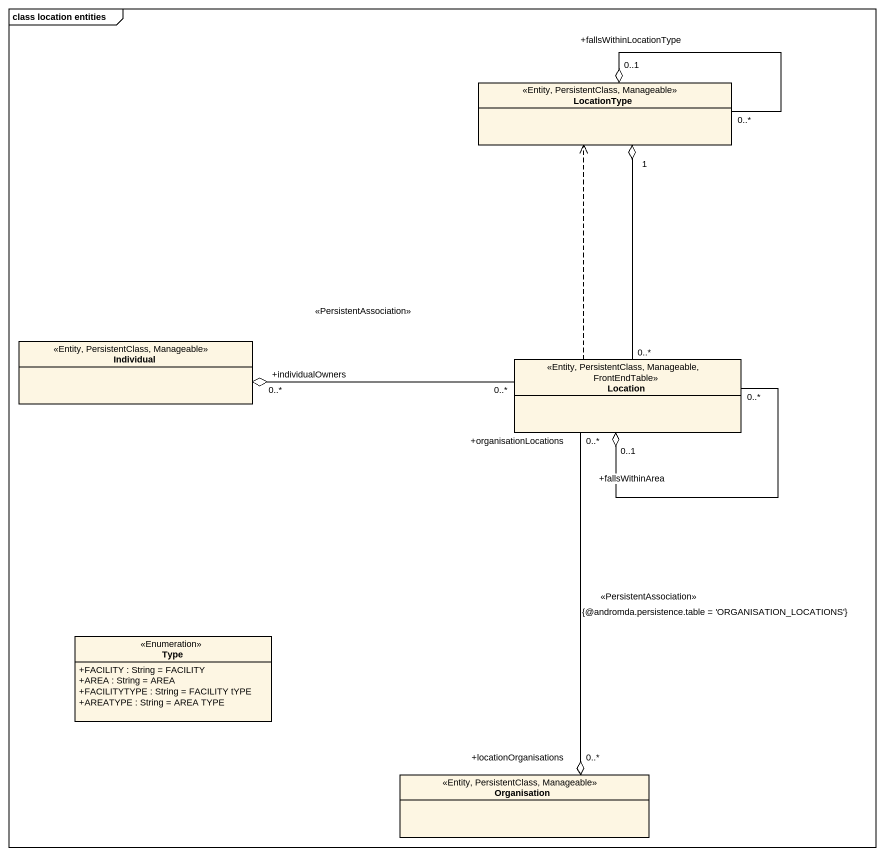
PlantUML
@startuml
mainframe class location entities
hide circle
hide empty members
skinparam classAttributeIconSize 0
class LocationType <<Entity, PersistentClass, Manageable>>
class Individual <<Entity, PersistentClass, Manageable>>
class Location <<Entity, PersistentClass, Manageable, FrontEndTable>>
class Type <<Enumeration>> {
  +FACILITY : String = FACILITY
  +AREA : String = AREA
  +FACILITYTYPE : String = FACILITY tYPE
  +AREATYPE : String = AREA TYPE
}
class Organisation <<Entity, PersistentClass, Manageable>>
LocationType "+fallsWithinLocationType\n0..1" o-- "0..*" LocationType
LocationType "1" o-- "0..*" Location
Individual "+individualOwners\n0..*" o-right- "0..*" Location : <<PersistentAssociation>>
Location .up.> LocationType
Location "+fallsWithinArea\n0..1" o-- "0..*" Location
Organisation "+locationOrganisations\n0..*" o-up- "+organisationLocations\n0..*" Location : <<PersistentAssociation>>\n{@andromda.persistence.table = 'ORGANISATION_LOCATIONS'}
@enduml
